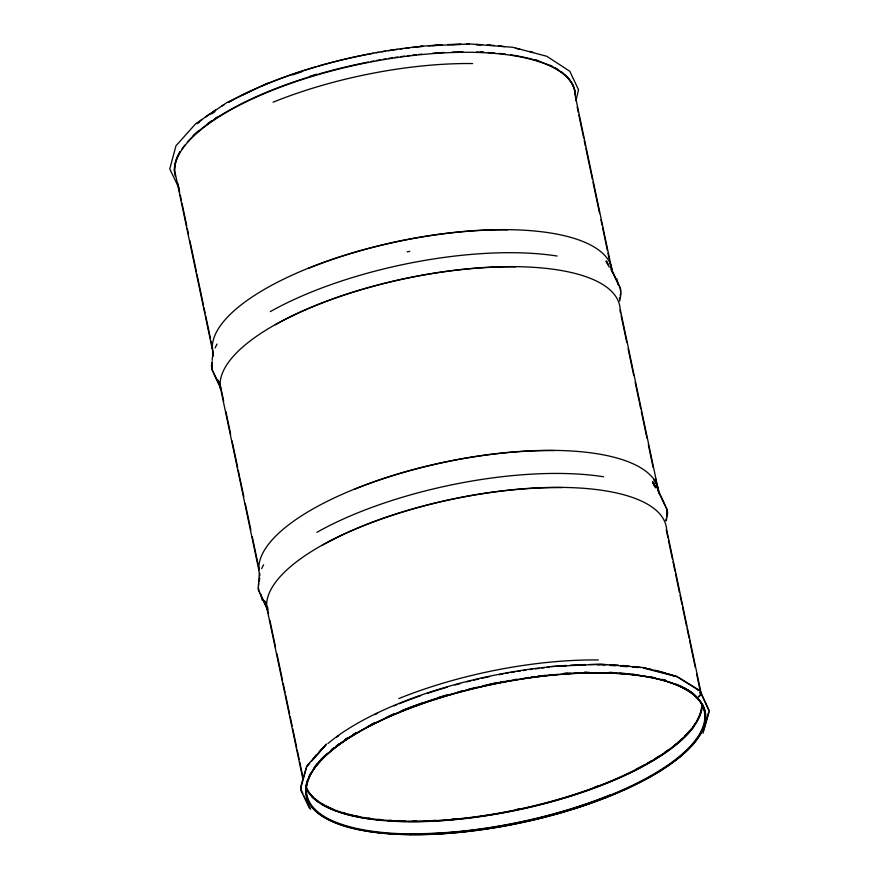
<?xml version="1.0" encoding="UTF-8"?>
<svg xmlns="http://www.w3.org/2000/svg" width="879" height="879" viewBox="0 0 879 879"><rect width="100%" height="100%" fill="white"/><g stroke="black" fill="none" stroke-linecap="round" stroke-linejoin="round"><path stroke-width="1.32" d="M212.861 356.028L212.531 350.468M213.289 356.039L212.96 350.402M259.734 577.899L259.294 581.261M619.695 301.123L621.003 293.597L620.552 288.51L611.487 269.139M665.886 520.709L666.227 518.478M666.315 520.753L667.59 513.303L667.062 509.249L658.008 489.867M258.415 585.447L258.789 583.469M620.585 293.553L620.211 295.531M619.519 298.849L619.706 297.739M301.036 787.188L300.904 789.144M212.278 362.73L212.344 369.641M666.721 516.27L666.656 509.359M212.125 361.555L211.41 365.697L211.938 369.751L220.992 389.133M301.387 785.936L306.266 768.378M575.932 100.733L578.525 89.768L569.823 71.287L546.793 56.278L512.666 47.268L469.957 43.95M703.804 729.647L708.672 712.089M306.606 767.125L309.771 763.258M703.002 733.24L709.309 711.144L700.541 691.564M311.584 761.225L326.054 744.974M326.395 744.052L306.705 766.048L300.629 787.068L300.849 790.265L309.177 807.713L310.65 809.24M197.303 123.708L199.511 122.203M211.685 113.929L215.003 111.666M267.765 83.12L226.727 102.656L195.676 123.774L175.998 145.76L169.757 168.944L179.085 188.304M420.338 46.213L469.375 43.972M551.056 666.502L600.082 664.249M600.676 664.227L643.384 667.546L676.599 676.215L699.069 690.048M600.643 664.667L604.642 664.974M609.982 665.381L615.311 665.799M620.64 666.216L627.309 666.732M632.638 667.15L637.978 667.557M643.307 667.974L675.16 676.292M676.489 676.632L677.313 676.94M678.445 677.643L698.838 690.411A4.032 3.703 -44 0 0 697.926 690.048M656.064 487.581L654.141 484.9M310.111 808.284L304.002 795.891M655.734 486.461L654.492 484.659M607.971 263.92L608.576 264.832M608.235 265.084L607.048 263.217M607.4 262.986L606.378 261.052L609.301 267.183M653.394 482.769L653.921 483.725M653.558 483.955L652.515 481.989L654.855 486.878M606.005 261.25L606.51 262.239M611.114 269.337L618.871 285.587M658.734 492.394L665.381 506.326M652.888 481.791L655.822 487.911M220.255 384.958L217.915 380.047L218.816 382.112M213.619 372.674L220.266 386.606M267.941 608.147L264.436 600.786L264.909 601.807M260.129 593.413L267.886 609.663M267.513 609.861L258.195 589.49L259.305 573.416M301.233 790.078L302.892 793.561M619.42 286.752L619.816 287.675M665.941 507.491L666.337 508.414M212.663 370.586L213.059 371.509M259.184 591.325L259.58 592.248M708.815 710.133L700.167 691.784A4.032 3.703 -44 0 1 698.442 697.102M620.134 288.62L620.64 291.564M258.865 590.38L258.36 587.436M612.344 271.886L612.608 272.973M658.854 492.625L659.129 493.712M575.009 94.723L612.059 270.545M658.58 491.295L620.145 308.892A203.917 70.749 -11.9 0 0 411.251 277.237A203.917 70.749 -11.9 0 0 220.475 388.99M701.442 694.718L666.656 529.63A203.917 70.749 -11.9 0 0 457.772 497.975A203.917 70.749 -11.9 0 0 266.985 609.729M577.162 107.029L578.294 112.402M578.854 115.083L583.667 137.871M584.227 140.552L585.359 145.925M585.919 148.606L592.424 179.448M592.984 182.129L599.489 212.971M600.906 219.673L602.027 225.035M602.598 227.716L607.4 250.515M607.96 253.196L609.092 258.558M609.663 261.239L611.641 270.622M620.003 310.298L620.563 312.957M621.123 315.616L626.738 342.25M628.133 348.908L633.748 375.542M635.154 382.2L639.077 400.846M639.363 402.175L640.758 408.834M641.329 411.493L646.933 438.127M648.339 444.785L653.108 467.419M655.349 478.066L658.162 491.383M666.238 529.718L667.93 537.728M668.49 540.398L672.435 559.11M672.995 561.78L674.962 571.141M675.533 573.811L679.467 592.512M680.038 595.193L682.005 604.543M682.565 607.213L686.51 625.925M687.07 628.595L689.048 637.945M689.608 640.626L695.245 667.348M696.651 674.028L701.156 695.41M177.723 183.008L179.701 192.402M180.272 195.083L181.393 200.445M181.964 203.126L186.766 225.925M187.326 228.606L188.458 233.968M189.875 240.67L196.369 271.512M196.94 274.193L203.434 305.035M204.005 307.716L205.137 313.078M205.697 315.759L210.499 338.558M211.07 341.239L212.762 349.282M220.563 386.277L223.651 400.934M225.892 411.581L230.661 434.215M232.067 440.873L237.671 467.507M238.242 470.166L239.637 476.825M239.923 478.154L243.846 496.8M245.252 503.458L250.867 530.092M252.262 536.75L257.877 563.384M258.437 566.043L258.997 568.702M267.073 607.037L268.491 613.718M269.897 620.398L275.523 647.12M276.929 653.8L282.566 680.522M283.126 683.203L285.104 692.553M285.664 695.223L289.609 713.935M290.169 716.605L292.136 725.955M292.707 728.636L296.641 747.337M297.212 750.007L299.179 759.368M299.739 762.038L302.837 776.739M175.009 172.196L212.344 349.37A203.917 70.749 -11.9 0 1 405.318 239.857A203.917 70.749 -11.9 0 1 612.213 270.578M220.146 386.375L258.855 570.108M266.656 607.114L302.859 778.915M259.734 573.383L259.821 575.646M700.091 692.828A3.604 3.307 -44 0 1 700.156 693.718M699.596 695.454A3.604 3.307 -44 0 1 699.003 696.179M693.828 726.691A203.488 70.595 -11.9 0 1 407.669 821.546M406.197 821.535A203.488 70.595 -11.9 0 1 397.517 821.294M394.66 821.162A203.488 70.595 -11.9 0 1 387.65 820.744M382.178 820.316A203.488 70.595 -11.9 0 1 375.553 819.635M371.707 819.162A203.488 70.595 -11.9 0 1 365.51 818.272M364.016 818.03A203.488 70.595 -11.9 0 1 338.382 811.822M336.053 810.998A203.488 70.595 -11.9 0 1 332.723 809.724M331.317 809.141A203.488 70.595 -11.9 0 1 321.143 803.977M318.923 802.56A203.488 70.595 -11.9 0 1 315.88 800.351M314.023 798.824A203.488 70.595 -11.9 0 1 311.54 796.462M398.725 698.607A203.488 70.595 -11.9 0 1 598.302 659.953M702.057 705.518A203.06 70.452 -11.9 0 1 696.607 721.428M695.399 723.373A203.06 70.452 -11.9 0 1 692.597 727.318M690.18 730.317A203.06 70.452 -11.9 0 1 684.554 736.349M682.456 738.36A203.06 70.452 -11.9 0 1 677.951 742.359M676.094 743.909A203.06 70.452 -11.9 0 1 674.16 745.469M667.941 750.139A203.06 70.452 -11.9 0 1 664.612 752.479M659.953 755.577A203.06 70.452 -11.9 0 1 655.064 758.643M651.262 760.917A203.06 70.452 -11.9 0 1 647.373 763.159M644.087 764.983A203.06 70.452 -11.9 0 1 636.077 769.202M598.456 785.749A203.06 70.452 -11.9 0 1 594.72 787.155M520.005 808.735A203.06 70.452 -11.9 0 1 516.017 809.592M454.937 818.887A203.06 70.452 -11.9 0 1 452.147 819.151M435.544 820.349A203.06 70.452 -11.9 0 1 432.809 820.492M416.756 820.986A203.06 70.452 -11.9 0 1 412.877 821.008M404.867 820.942A203.06 70.452 -11.9 0 1 401.967 820.876M391.99 820.459A203.06 70.452 -11.9 0 1 389.199 820.283M381.014 819.624A203.06 70.452 -11.9 0 1 378.355 819.36M370.641 818.437A203.06 70.452 -11.9 0 1 368.158 818.085M359.83 816.701A203.06 70.452 -11.9 0 1 355.545 815.844M352.754 815.24A203.06 70.452 -11.9 0 1 348.699 814.251M346.073 813.558A203.06 70.452 -11.9 0 1 342.272 812.449M332.998 809.185A203.06 70.452 -11.9 0 1 326.263 806.131M323.791 804.823A203.06 70.452 -11.9 0 1 321.439 803.45M318.176 801.307A203.06 70.452 -11.9 0 1 315.242 799.066M313.473 797.528A203.06 70.452 -11.9 0 1 306.123 787.848M354.6 489.24A203.488 70.595 -11.9 0 1 554.177 450.575M653.987 480.176A203.488 70.595 -11.9 0 1 656.064 483.78M212.213 360.368A206.741 71.726 -11.9 0 1 212.52 356.72M215.157 347.886A206.741 71.726 -11.9 0 1 217.08 344.019M407.175 251.855A206.741 71.726 -11.9 0 1 409.801 251.339M616.86 278.907A206.741 71.726 -11.9 0 1 617.816 284.17M174.569 171.834A204.269 70.869 -11.9 0 1 180.052 152.067M181.92 149.122A204.269 70.869 -11.9 0 1 184.865 145.134M187.381 142.112A204.269 70.869 -11.9 0 1 318.055 74.243M319.33 73.869A204.269 70.869 -11.9 0 1 368.4 62.024M371.059 61.508A204.269 70.869 -11.9 0 1 373.729 61.003M376.41 60.508A204.269 70.869 -11.9 0 1 380.442 59.794M383.123 59.332A204.269 70.869 -11.9 0 1 385.826 58.882M388.518 58.443A204.269 70.869 -11.9 0 1 392.561 57.816M395.253 57.41A204.269 70.869 -11.9 0 1 397.945 57.014M400.626 56.641A204.269 70.869 -11.9 0 1 404.648 56.102M407.318 55.762A204.269 70.869 -11.9 0 1 409.966 55.432M412.614 55.124A204.269 70.869 -11.9 0 1 416.558 54.685M419.173 54.41A204.269 70.869 -11.9 0 1 421.766 54.146M432.962 53.179A204.269 70.869 -11.9 0 1 444.049 52.476M452.235 52.125A204.269 70.869 -11.9 0 1 462.881 51.894M476.451 52.026A204.269 70.869 -11.9 0 1 482.23 52.224M487.9 52.531A204.269 70.869 -11.9 0 1 494.822 53.037M498.876 53.399A204.269 70.869 -11.9 0 1 505.425 54.135M510.468 54.817A204.269 70.869 -11.9 0 1 544.738 63.354M545.837 63.782A204.269 70.869 -11.9 0 1 566.307 76.297M567.098 77.088A204.269 70.869 -11.9 0 1 575.262 94.207M175.251 176.141A204.269 70.869 -11.9 0 1 364.225 63.277A204.269 70.869 -11.9 0 1 575.349 94.613M200.214 120.994A203.917 70.749 -11.9 0 1 202.115 119.489M205.093 117.215A203.917 70.749 -11.9 0 1 209.279 114.204M212.575 111.941A203.917 70.749 -11.9 0 1 215.992 109.688M221.958 105.985A203.917 70.749 -11.9 0 1 224.42 104.524M228.199 102.36A203.917 70.749 -11.9 0 1 316.517 66.584M317.791 66.211A203.917 70.749 -11.9 0 1 422.843 46.257M428.436 45.774A203.917 70.749 -11.9 0 1 442.302 44.851M447.763 44.598A203.917 70.749 -11.9 0 1 461.09 44.28M466.255 44.269A203.917 70.749 -11.9 0 1 468.804 44.291M476.088 44.444A203.917 70.749 -11.9 0 1 481.824 44.675M487.46 44.994A203.917 70.749 -11.9 0 1 494.339 45.532M498.349 45.917A203.917 70.749 -11.9 0 1 504.832 46.675M515.501 48.323A203.917 70.749 -11.9 0 1 519.841 49.147M529.466 51.4A203.917 70.749 -11.9 0 1 533.333 52.487M174.481 171.427A204.269 70.869 -11.9 0 1 179.964 151.671M193.138 135.641A204.269 70.869 -11.9 0 1 198.731 130.608M207.367 123.818A204.269 70.869 -11.9 0 1 211.63 120.786M214.97 118.533A204.269 70.869 -11.9 0 1 217.267 117.028M309.913 76.253A204.269 70.869 -11.9 0 1 316.627 74.232M480.703 51.773A204.269 70.869 -11.9 0 1 483.571 51.894M535.168 59.717A204.269 70.869 -11.9 0 1 538.871 60.882M549.902 65.178A204.269 70.869 -11.9 0 1 552.517 66.452M555.023 67.771A204.269 70.869 -11.9 0 1 558.506 69.859M561.681 72.045A204.269 70.869 -11.9 0 1 563.604 73.561M565.384 75.111A204.269 70.869 -11.9 0 1 575.185 93.811M259.184 572.723A203.917 70.749 -11.9 0 1 448.125 461.343A203.917 70.749 -11.9 0 1 658.734 491.317M609.806 795.045A203.488 70.595 -11.9 0 1 410.229 833.71M305.903 790.331A203.488 70.595 -11.9 0 1 307.617 779.97M308.661 777.289A203.488 70.595 -11.9 0 1 310.65 773.234M313.979 767.96A203.488 70.595 -11.9 0 1 317.033 763.972M320.56 759.95A203.488 70.595 -11.9 0 1 324.549 755.907M335.932 746.227A203.488 70.595 -11.9 0 1 339.074 743.876M348.161 737.646A203.488 70.595 -11.9 0 0 344.645 739.975A204.269 70.869 -11.9 0 1 348.073 737.712M438.214 697.574A203.488 70.595 -11.9 0 1 447.565 694.74M679.939 685.719A203.488 70.595 -11.9 0 1 682.554 686.982M685.038 688.301A203.488 70.595 -11.9 0 1 693.597 694.069M695.366 695.608A203.488 70.595 -11.9 0 1 696.992 697.19M702.123 704.09A203.488 70.595 -11.9 0 1 705.123 714.242M608.916 796.011A203.917 70.749 -11.9 0 1 605.279 797.451M583.678 805.307A203.917 70.749 -11.9 0 1 579.733 806.614M562.384 811.976A203.917 70.749 -11.9 0 1 554.671 814.163M489.361 828.172A203.917 70.749 -11.9 0 1 486.669 828.578M465.365 831.358A203.917 70.749 -11.9 0 1 461.453 831.776M458.86 832.039A203.917 70.749 -11.9 0 1 456.069 832.303M440.742 833.479A203.917 70.749 -11.9 0 1 436.61 833.71M421.755 834.226A203.917 70.749 -11.9 0 1 417.822 834.281M314.374 767.389A203.917 70.749 -11.9 0 1 327.526 753.292M331.636 749.787A203.917 70.749 -11.9 0 1 334.459 747.524M338.459 744.513A203.917 70.749 -11.9 0 1 341.623 742.239M344.92 739.986A203.917 70.749 -11.9 0 1 350.688 736.25M353.094 734.767A203.917 70.749 -11.9 0 1 356.775 732.57M367.224 726.746A203.917 70.749 -11.9 0 1 375.476 722.538M385.431 717.824A203.917 70.749 -11.9 0 1 394.506 713.825M401.154 711.067A203.917 70.749 -11.9 0 1 446.18 695.41M457.882 692.081A203.917 70.749 -11.9 0 1 461.816 691.026M468.408 689.312A203.917 70.749 -11.9 0 1 476.396 687.356M483.087 685.807A203.917 70.749 -11.9 0 1 491.119 684.06M493.8 683.499A203.917 70.749 -11.9 0 1 499.129 682.434M500.459 682.17A203.917 70.749 -11.9 0 1 504.447 681.412M507.117 680.917A203.917 70.749 -11.9 0 1 509.798 680.445M513.83 679.742A203.917 70.749 -11.9 0 1 516.511 679.291M525.939 677.819A203.917 70.749 -11.9 0 1 528.62 677.434M531.301 677.061A203.917 70.749 -11.9 0 1 533.971 676.698M537.97 676.182A203.917 70.749 -11.9 0 1 540.618 675.852M543.266 675.544A203.917 70.749 -11.9 0 1 545.892 675.248M549.804 674.83A203.917 70.749 -11.9 0 1 552.397 674.567M563.571 673.6A203.917 70.749 -11.9 0 1 570.515 673.127M584.161 672.501A203.917 70.749 -11.9 0 1 589.501 672.369M608.433 672.49A203.917 70.749 -11.9 0 1 612.751 672.655M619.816 673.039A203.917 70.749 -11.9 0 1 625.332 673.457M632.023 674.105A203.917 70.749 -11.9 0 1 634.627 674.402M650.757 676.907A203.917 70.749 -11.9 0 1 655.02 677.797M661.81 679.445A203.917 70.749 -11.9 0 1 665.678 680.522M676.248 684.192A203.917 70.749 -11.9 0 1 679.038 685.367M681.719 686.609A203.917 70.749 -11.9 0 1 685.499 688.565M687.861 689.938A203.917 70.749 -11.9 0 1 694.981 695.113M261.678 568.614A206.741 71.726 -11.9 0 1 263.601 564.757M701.794 704.727A202.642 70.298 -11.9 0 1 513.951 810.273A202.642 70.298 -11.9 0 1 305.573 785.661M702.211 706.255A203.06 70.452 -11.9 0 1 514.182 810.735A203.06 70.452 -11.9 0 1 305.727 787.353M637.89 675.215A203.06 70.452 -11.9 0 1 653.558 774.124A203.06 70.452 -11.9 0 1 371.004 831.051A203.06 70.452 -11.9 0 1 359.852 731.24M361.159 730.493A203.06 70.452 -11.9 0 1 400.253 711.792M401.593 711.254A203.06 70.452 -11.9 0 1 500.481 682.467M501.799 682.214A203.06 70.452 -11.9 0 1 517.808 679.39M520.489 678.962A203.06 70.452 -11.9 0 1 541.794 676.028M544.42 675.72A203.06 70.452 -11.9 0 1 557.769 674.391M564.714 673.83A203.06 70.452 -11.9 0 1 578.448 673.039M583.832 672.842A203.06 70.452 -11.9 0 1 596.94 672.644M603.664 672.721A203.06 70.452 -11.9 0 1 612.3 672.984M615.135 673.127A203.06 70.452 -11.9 0 1 624.826 673.786M627.518 674.028A203.06 70.452 -11.9 0 1 635.363 674.885M262.14 600.093A206.741 71.726 -11.9 0 1 261.184 594.83M316.869 532.333A206.741 71.726 -11.9 0 1 603.631 476.781M275.369 324.769A203.488 70.595 -11.9 0 1 515.457 266.82M270.347 311.595A206.741 71.726 -11.9 0 1 557.11 256.042M308.079 268.491A203.488 70.595 -11.9 0 1 507.666 229.826M321.879 545.518A203.488 70.595 -11.9 0 1 561.978 487.57M273.039 102.217A203.488 70.595 -11.9 0 1 472.627 63.552M292.652 74.891A204.269 70.869 -11.9 0 1 301.871 71.825M681.73 755.325A204.269 70.869 -11.9 0 1 679.928 756.819M660.832 770.389A204.269 70.869 -11.9 0 1 658.437 771.872M609.092 796.088A204.269 70.869 -11.9 0 1 605.455 797.528M591.622 802.692A204.269 70.869 -11.9 0 1 552.144 814.987M545.562 816.723A204.269 70.869 -11.9 0 1 533.575 819.678M530.894 820.305A204.269 70.869 -11.9 0 1 526.862 821.217M516.149 823.502A204.269 70.869 -11.9 0 1 510.809 824.557M508.15 825.062A204.269 70.869 -11.9 0 1 505.469 825.568M502.788 826.051A204.269 70.869 -11.9 0 1 500.107 826.524M496.064 827.216A204.269 70.869 -11.9 0 1 493.372 827.655M490.68 828.095A204.269 70.869 -11.9 0 1 486.636 828.71M478.572 829.864A204.269 70.869 -11.9 0 1 475.902 830.215M471.902 830.721A204.269 70.869 -11.9 0 1 469.254 831.04M466.606 831.347A204.269 70.869 -11.9 0 1 463.98 831.633M458.783 832.171A204.269 70.869 -11.9 0 1 455.981 832.435M443.401 833.435A204.269 70.869 -11.9 0 1 436.489 833.852M424.271 834.314A204.269 70.869 -11.9 0 1 417.668 834.424M404.087 834.303A204.269 70.869 -11.9 0 1 401.198 834.204M391.243 833.71A204.269 70.869 -11.9 0 1 388.463 833.512M380.332 832.787A204.269 70.869 -11.9 0 1 377.706 832.49M370.07 831.501A204.269 70.869 -11.9 0 1 367.62 831.127M331.328 749.776A204.269 70.869 -11.9 0 1 334.163 747.524M352.82 734.734A204.269 70.869 -11.9 0 1 356.511 732.537M370.466 724.889A204.269 70.869 -11.9 0 1 375.256 722.483M389.078 716.022A204.269 70.869 -11.9 0 1 394.319 713.759M400.967 711.001A204.269 70.869 -11.9 0 1 422.217 703.002M489.757 684.225A204.269 70.869 -11.9 0 1 497.789 682.565M500.448 682.049A204.269 70.869 -11.9 0 1 503.107 681.533M563.67 673.457A204.269 70.869 -11.9 0 1 567.856 673.16M584.304 672.358A204.269 70.869 -11.9 0 1 586.985 672.281M610.059 672.391A204.269 70.869 -11.9 0 1 612.938 672.512M662.085 679.313A204.269 70.869 -11.9 0 1 665.963 680.401M210.103 113.885A203.488 70.595 -11.9 0 1 213.531 111.556M228.507 102.403A203.488 70.595 -11.9 0 1 232.902 99.975M242.197 95.152A203.488 70.595 -11.9 0 1 250.812 91.009M261.085 86.428A203.488 70.595 -11.9 0 1 316.638 66.705M317.912 66.332A203.488 70.595 -11.9 0 1 368.114 54.278M369.444 54.026A203.488 70.595 -11.9 0 1 373.432 53.278M376.102 52.784A203.488 70.595 -11.9 0 1 378.783 52.311M381.464 51.85A203.488 70.595 -11.9 0 1 385.485 51.191M388.177 50.762A203.488 70.595 -11.9 0 1 397.561 49.356M400.231 48.993A203.488 70.595 -11.9 0 1 402.901 48.642M405.549 48.301A203.488 70.595 -11.9 0 1 409.515 47.818M412.152 47.51A203.488 70.595 -11.9 0 1 422.744 46.422M432.49 45.62A203.488 70.595 -11.9 0 1 442.148 45.016M451.652 44.631A203.488 70.595 -11.9 0 1 460.904 44.444M475.869 44.609A203.488 70.595 -11.9 0 1 480.176 44.774M487.23 45.159A203.488 70.595 -11.9 0 1 491.361 45.466M499.404 46.224A203.488 70.595 -11.9 0 1 502.008 46.521M336.624 737.173A204.269 70.869 -11.9 0 1 338.723 735.657M374.926 714.561A204.269 70.869 -11.9 0 1 377.388 713.374M394.089 705.881A204.269 70.869 -11.9 0 1 396.748 704.771M399.418 703.672A204.269 70.869 -11.9 0 1 420.678 695.674M427.216 693.443A204.269 70.869 -11.9 0 1 447.224 687.202M454.959 685.005A204.269 70.869 -11.9 0 1 460.189 683.598M466.804 681.884A204.269 70.869 -11.9 0 1 470.792 680.884M473.462 680.236A204.269 70.869 -11.9 0 1 478.824 678.984M481.505 678.368A204.269 70.869 -11.9 0 1 489.559 676.61M498.898 674.731A204.269 70.869 -11.9 0 1 502.909 673.962M505.579 673.468A204.269 70.869 -11.9 0 1 508.26 672.995M510.952 672.523A204.269 70.869 -11.9 0 1 514.995 671.842M517.687 671.402A204.269 70.869 -11.9 0 1 520.39 670.985M523.082 670.567A204.269 70.869 -11.9 0 1 525.774 670.172M529.806 669.6A204.269 70.869 -11.9 0 1 532.476 669.238M535.157 668.886A204.269 70.869 -11.9 0 1 539.146 668.392M541.783 668.084A204.269 70.869 -11.9 0 1 544.42 667.787M547.035 667.502A204.269 70.869 -11.9 0 1 549.639 667.238M559.341 666.359A204.269 70.869 -11.9 0 1 566.307 665.842M578.701 665.183A204.269 70.869 -11.9 0 1 585.436 664.963M597.226 664.843A204.269 70.869 -11.9 0 1 599.775 664.865M609.96 665.128A204.269 70.869 -11.9 0 1 612.828 665.249M633.309 666.941A204.269 70.869 -11.9 0 1 635.88 667.26M313.166 758.698A204.269 70.869 -11.9 0 1 316.473 754.676M319.264 751.633A204.269 70.869 -11.9 0 1 324.472 746.579M327.9 743.568A204.269 70.869 -11.9 0 1 549.551 666.842M550.847 666.711A204.269 70.869 -11.9 0 1 566.23 665.447M570.383 665.183A204.269 70.869 -11.9 0 1 585.359 664.568M589.337 664.491A204.269 70.869 -11.9 0 1 606.993 664.623M609.883 664.733A204.269 70.869 -11.9 0 1 618.387 665.183M622.541 665.48A204.269 70.869 -11.9 0 1 629.298 666.106M633.221 666.546A204.269 70.869 -11.9 0 1 640.791 667.568M643.505 667.996A204.269 70.869 -11.9 0 1 652.24 669.633M655.042 670.259A204.269 70.869 -11.9 0 1 665.59 673.061M668.04 673.841A204.269 70.869 -11.9 0 1 674.918 676.347M410.405 834.545A203.488 70.595 -11.9 0 0 705.299 715.077A203.488 70.595 -11.9 0 0 401.461 711.605A203.488 70.595 -11.9 0 0 410.405 834.545M410.196 834.709A203.917 70.749 -11.9 0 0 705.716 715.001A203.917 70.749 -11.9 0 0 401.242 711.518A203.917 70.749 -11.9 0 0 410.196 834.709"/></g></svg>
